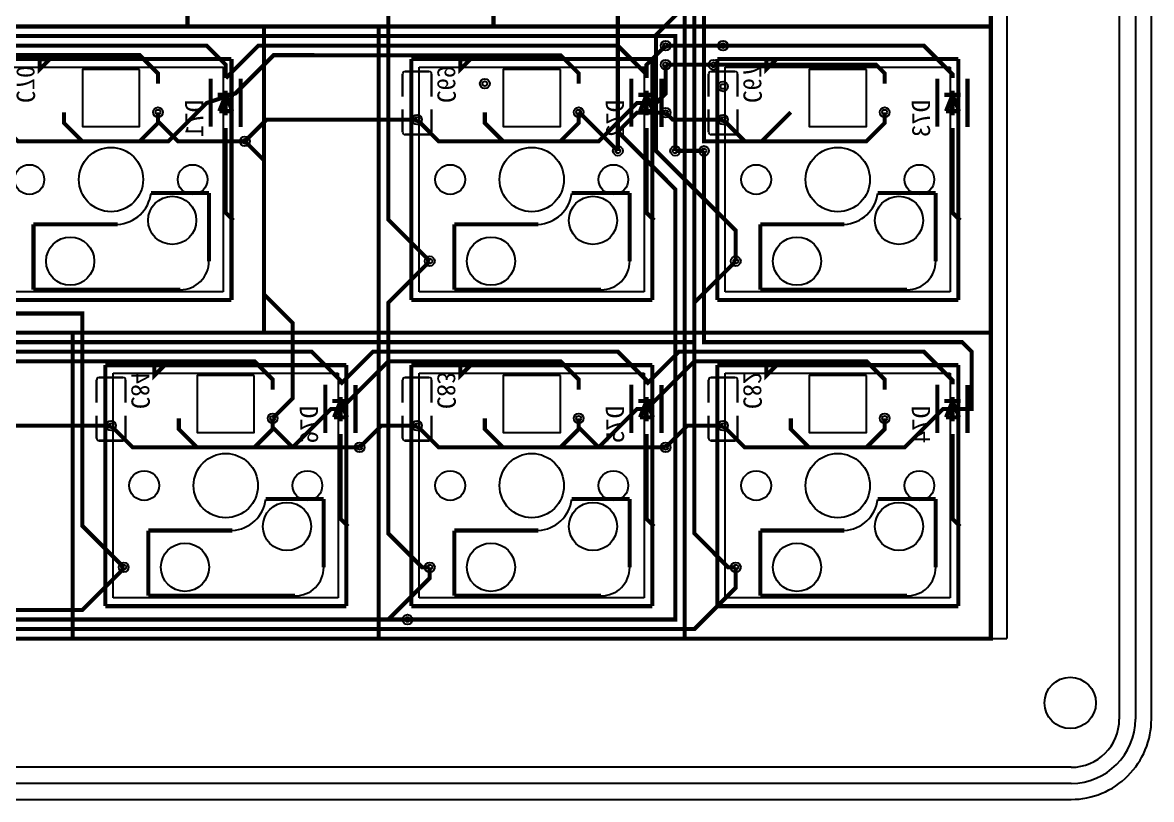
# Model space of a CAD drawing. Extents: x -401 to 1070, y -422 to 1263.
# Drawn here: x -146.3 to -76, y 690.7 to 739 of the extents above; entities that cross this region are included whole.
import ezdxf

# ---------------------------------------------------------------- set-up
doc = ezdxf.new("R2010")
doc.units = 0
doc.header["$MEASUREMENT"] = 0
for name, color, linetype, true_color in [('BoardOutLine', 6, 'Continuous', 0xff00ff), ('BottomLayer', 5, 'Continuous', 0x0000ff), ('BottomSilkLayer', 7, 'Continuous', 0x66cc33), ('Document', 7, 'Continuous', 0xffffff), ('Hole', 7, 'Continuous', 0x222222), ('Multi-Layer', 7, 'Continuous', 0xc0c0c0), ('TopLayer', 1, 'Continuous', 0xff0000), ('TopSilkLayer', 7, 'Continuous', 0xffcc00)]:
    doc.layers.add(name, color=color, linetype=linetype, true_color=true_color)

msp = doc.modelspace()

# ---------------------------------------------------------------- linework, layer by layer
at = {"color": 0}
for p, q in [((-77.99799999999982, 820.0025), (-77.99799999999982, 695.69213)), ((-86.00199999999995, 700.69718), (-86.00199999999995, 814.9975000000001)), ((-86.00200000000018, 700.69718), (-86.00200000000018, 814.9975000000001)), ((-86.00199999999995, 700.6971800000001), (-86.00199999999995, 814.9975000000001)), ((-147.7670000000001, 736.2684), (-133.778, 736.2684)), ((-133.778, 736.2684), (-133.778, 722.2772)), ((-121.5739999999998, 736.2684), (-107.5840000000001, 736.2684)), ((-121.5739999999998, 722.2772), (-121.5739999999998, 736.2684)), ((-107.5840000000001, 736.2684), (-107.5840000000001, 722.2772)), ((-102.5239999999999, 736.2684), (-88.53399999999988, 736.2684)), ((-102.5239999999999, 722.2772), (-102.5239999999999, 736.2684)), ((-88.53399999999988, 736.2684), (-88.53399999999988, 722.2772)), ((-133.778, 722.2772), (-147.7670000000001, 722.2772)), ((-107.5840000000001, 722.2772), (-121.5739999999998, 722.2772)), ((-88.53399999999988, 722.2772), (-102.5239999999999, 722.2772)), ((-140.624, 717.2185000000001), (-126.6339999999998, 717.2185000000001)), ((-140.624, 703.2272), (-140.624, 717.2185000000001)), ((-126.6339999999998, 717.2185000000001), (-126.6339999999998, 703.2272)), ((-121.5739999999998, 717.2185000000001), (-107.5840000000001, 717.2185000000001)), ((-121.5739999999998, 703.2272), (-121.5739999999998, 717.2185000000001)), ((-107.5840000000001, 717.2185000000001), (-107.5840000000001, 703.2272)), ((-102.5239999999999, 717.2185000000001), (-88.53399999999988, 717.2185000000001)), ((-102.5239999999999, 703.2272), (-102.5239999999999, 717.2185000000001)), ((-88.53399999999988, 717.2185000000001), (-88.53399999999988, 703.2272)), ((-126.6339999999998, 703.2272), (-140.624, 703.2272)), ((-107.5840000000001, 703.2272), (-121.5739999999998, 703.2272)), ((-88.53399999999988, 703.2272), (-102.5239999999999, 703.2272)), ((-390.8038999999999, 700.69718), (-86.00199999999995, 700.69718)), ((-390.8039, 700.69718), (-86.00200000000018, 700.69718)), ((-390.8038999999999, 700.6971800000001), (-86.00199999999995, 700.6971800000001)), ((-80.99799999999982, 692.690767), (-395.8089299999999, 692.692145))]:
    msp.add_line(p, q, dxfattribs=at)
at = {"linetype": 'Continuous'}
for p, q in [((-76.99799999999982, 820.0025), (-76.99799999999982, 695.69213)), ((-75.99800000000005, 695.6921300000001), (-75.99799999999982, 820.0025)), ((-75.99799999999982, 695.69213), (-75.99799999999982, 820.0025)), ((-75.99799999999982, 695.69213), (-75.99799999999982, 820.0025)), ((-75.99799999999982, 695.69213), (-75.99799999999959, 820.0024999999999)), ((-75.99800000000005, 695.6921300000001), (-75.99799999999982, 820.0025)), ((-86.00899999999979, 700.7025), (-85.00899999999979, 700.7025)), ((-80.99799999996935, 691.690767), (-395.80893, 691.692145)), ((-395.8089299999999, 690.6921450000001), (-80.99799999996958, 690.690767)), ((-395.8089299999998, 690.6921450000001), (-80.99799999996935, 690.690767)), ((-395.8089299999999, 690.6921450000001), (-80.99799999996935, 690.690767)), ((-395.8089299999997, 690.692145), (-80.99799999996935, 690.6907669999999)), ((-395.8089299999999, 690.692145), (-80.99799999996958, 690.690767))]:
    msp.add_line(p, q, dxfattribs=at)
for p, q in [((-85.00899999999979, 816.0025), (-85.00899999999979, 700.7025)), ((-390.8089999999997, 700.7025), (-86.00899999999979, 700.7025))]:
    msp.add_line(p, q)
for centre in [(-81.0512900067481, 696.6946800000001), (-81.0512900067481, 696.6946800000001), (-81.05129000674833, 696.6946800000001), (-81.0512900067481, 696.6946800000001), (-81.0512900067481, 696.6946800000001), (-81.0512900067481, 696.69468), (-81.05129000674833, 696.6946800000001)]:
    msp.add_circle(centre, 1.59578, dxfattribs=at)
for centre, radius, start, end in [((-80.99936330962805, 695.69213), 3.001363309628175, 270.0260254699266, 0), ((-80.99936323222096, 695.69213), 4.001363232221138, 270.0195202113562, 0), ((-80.99799999996958, 695.6907671856959), 5.000000185695825, 270, 0.01561670118951588), ((-80.99799999996935, 695.6907671856959), 5.000000185695825, 270, 0.01561670118951588), ((-80.99799999996935, 695.6907671856959), 5.000000185695825, 270, 0.01561670118951588), ((-80.99799999996935, 695.6907671856958), 5.000000185695825, 270, 0.01561670118951588), ((-80.99799999996958, 695.6907671856959), 5.000000185695825, 270, 0.01561670118951588)]:
    msp.add_arc(centre, radius, start, end, dxfattribs=at)
at = {"layer": 'BoardOutLine', "const_width": 0.254}
for points in [[(-86.00087740000004, 814.9965094), (-86.00087740000004, 814.9965094), (-86.00087740000004, 700.6965094000001)], [(-390.8008773999999, 700.6965094000001), (-390.8008773999999, 700.6965094000001), (-86.00087740000004, 700.6965094000001)]]:
    msp.add_lwpolyline(points, dxfattribs=at)
at = {"layer": 'BottomLayer', "const_width": 0.254}
for points in [[(-120.5266147999998, 797.3622292), (-119.1115807999997, 795.9471952), (-105.0481087999999, 795.9471952), (-105.0481087999999, 719.7455696000001), (-188.3936367999997, 719.7455696000001), (-192.5609132000002, 715.5782932000001), (-193.1562383999997, 715.5782932000001), (-195.4762743999997, 713.2582572), (-201.6374507999997, 713.2582572)], [(-104.4526819999999, 794.7414826), (-104.4526819999999, 719.150346), (-188.3935352000001, 719.150346), (-192.5608116000001, 714.9830696000001), (-193.1561368, 714.9830696000001), (-195.6682475999999, 712.4709588000001), (-201.6373492, 712.4709588000001)], [(-98.44375319999995, 733.4617728000001), (-100.2533507999999, 731.6521752), (-103.8573567999999, 731.6521752), (-103.8573567999999, 749.5119312)], [(-366.4513451999998, 735.2397728000001), (-363.4904163999998, 738.2007524), (-105.6433832, 738.2007524), (-105.6433832, 731.0569008000001)], [(-159.8180271999997, 735.5834348000001), (-157.7960347999999, 737.6054272), (-134.8142672000001, 737.6054272), (-133.6235151999997, 736.4146752), (-133.6235151999997, 735.5834348000001)], [(-133.6235151999997, 735.5834348000001), (-131.6015227999999, 737.6054272), (-109.2152835999998, 737.6054272), (-107.4292571999997, 735.8194008), (-107.4292571999997, 735.5834348000001)], [(-107.4292571999997, 735.5834348000001), (-107.4292571999997, 736.4148276000001), (-106.2386575999997, 737.6054272)], [(-88.37900319999994, 735.5834348000001), (-88.37900319999994, 735.8195532000001), (-90.16487720000009, 737.6054272), (-102.6667064000001, 737.6054272)], [(-169.8827771999997, 733.4617728000001), (-169.8827771999997, 732.7871488000001), (-168.7478036, 731.6521752), (-162.7945515999997, 731.6521752), (-160.4132508, 734.0334760000001), (-159.8179256000001, 734.0334760000001), (-156.8412996, 737.010102), (-138.9815436000001, 737.010102), (-137.8465192000001, 735.8750776), (-137.8465192000001, 735.2397728000001)], [(-143.6875032, 733.4612648000001), (-143.6875032, 732.7881648), (-142.5546631999998, 731.6527848000001), (-137.1952632, 731.6527848000001), (-134.8152831999998, 734.0327648), (-133.0282915999999, 734.6288012), (-130.6469907999997, 737.010102), (-123.5021232000001, 737.0096448), (-112.7884031999999, 737.0096448), (-111.6530231999998, 735.8742648000001), (-111.6530231999998, 735.2392648)], [(-117.4942865999999, 733.4617728000001), (-117.4942865999999, 732.7872504000001), (-116.3592114, 731.6522006), (-110.4059593999998, 731.6522006), (-108.0245824000001, 734.0334506), (-106.8339573999999, 734.0334506), (-106.2387591999998, 734.6286488000001), (-106.2387591999998, 736.4147768000001)], [(-92.60177859999999, 735.2397728000001), (-92.60177859999999, 735.8750014000001), (-93.14155400000004, 736.4147768000001), (-103.2621331999997, 736.4147768000001)], [(-121.7170111999997, 733.0035568000001), (-131.0815848, 733.0035568000001), (-132.4329663999999, 731.6521752)], [(-106.2386575999997, 733.4381254), (-108.0245824000001, 733.4381254), (-109.2153851999999, 732.2473480000001), (-109.2153851999999, 731.0569008000001)], [(-133.1475192, 726.7307728000001), (-133.6235151999997, 727.2067688000001), (-133.6235151999997, 732.4836188)], [(-106.9532612, 726.7307728000001), (-107.4292571999997, 727.2067688000001), (-107.4292571999997, 732.4836188)], [(-87.90275319999978, 726.7307728000001), (-88.37900319999994, 727.2070228), (-88.37900319999994, 732.4836188)], [(-98.44377859999963, 714.4115188000001), (-98.44377859999963, 713.7367678), (-97.30883040000003, 712.6017688000001), (-91.35547680000013, 712.6017688000001), (-88.97422679999977, 714.9830696000001), (-87.18827659999965, 714.9830696000001), (-87.18827659999965, 718.5550208), (-87.78360180000004, 719.1503206000001), (-103.8572551999998, 719.1503206000001), (-103.8572551999998, 731.0569008000001)], [(-150.2927731999996, 716.5329268), (-148.2706792000001, 718.5550208), (-128.2656899999999, 718.5550208), (-126.4797652, 716.769096), (-126.4797652, 716.5329268)], [(-126.4797652, 716.5329268), (-124.4576712, 718.5550208), (-109.2152835999998, 718.5550208), (-107.4292571999997, 716.7689944000001), (-107.4292571999997, 716.5329268)], [(-107.4292571999997, 716.5329268), (-105.4071631999998, 718.5550208), (-90.16487720000009, 718.5550208), (-88.37900319999994, 716.7691468), (-88.37900319999994, 716.5329268)], [(-160.3575231999996, 714.4115188000001), (-160.3575231999996, 713.7366916000001), (-159.2226004000001, 712.6017688000001), (-153.2693483999999, 712.6017688000001), (-150.8880475999997, 714.9830696000001), (-150.2927223999998, 714.9830696000001), (-147.3160964000001, 717.9596956000001), (-131.8376412, 717.9596956000001), (-130.7025151999999, 716.8245696000001), (-130.7025151999999, 716.1895188000001)], [(-136.5445152, 714.4115188000001), (-136.5445152, 713.7366916000001), (-135.4095924000001, 712.6017688000001), (-129.4563403999998, 712.6017688000001), (-127.0750396000001, 714.9830696000001), (-126.4797143999997, 714.9830696000001), (-123.5030883999996, 717.9596956000001), (-112.7872347999999, 717.9596956000001), (-111.6522611999997, 716.8247220000001), (-111.6522611999997, 716.1895188000001)], [(-117.4942611999998, 714.4115188000001), (-117.4942611999998, 713.736844), (-116.3591859999999, 712.6017688000001), (-110.4059340000001, 712.6017688000001), (-108.0246331999999, 714.9830696000001), (-107.429308, 714.9830696000001), (-104.4526819999999, 717.9596956000001), (-93.7368283999997, 717.9596956000001), (-92.60175319999985, 716.8246204000001), (-92.60175319999985, 716.1895188000001)], [(-140.7675191999999, 713.9530488), (-147.750792, 713.9530488), (-149.1020719999999, 712.6017688000001)], [(-121.7170111999997, 713.9530488), (-123.937784, 713.9530488), (-125.2890639999998, 712.6017688000001)], [(-102.6667571999999, 713.9530488), (-104.8873775999998, 713.9530488), (-106.2386575999997, 712.6017688000001)], [(-126.0035151999998, 707.6805188000001), (-126.4797652, 708.1567688000001), (-126.4797652, 713.4331108)], [(-106.9532612, 707.6805188000001), (-107.4292571999997, 708.1565148000001), (-107.4292571999997, 713.4331108)], [(-87.90275319999978, 707.6805188000001), (-88.37900319999994, 708.1567688000001), (-88.37900319999994, 713.4331108)], [(-201.6376032000001, 709.3211048000001), (-199.1103031999999, 709.3211048000001), (-199.1103031999999, 708.4346448), (-190.1796631999998, 708.4346448), (-190.1796631999998, 701.8865248000001), (-122.3134032, 701.8865248000001)]]:
    msp.add_lwpolyline(points, dxfattribs=at)
at = {"layer": 'BottomSilkLayer', "const_width": 0.254}
for points in [[(-145.2125192000001, 736.7638744), (-144.5775191999999, 736.7638744), (-145.2125192000001, 736.1288744), (-145.2125192000001, 736.7638744)], [(-119.0182103999998, 736.7638744), (-118.3832104000001, 736.7638744), (-119.0182103999998, 736.1288744), (-119.0182103999998, 736.7638744)], [(-99.96780399999966, 736.7638744), (-99.3328039999999, 736.7638744), (-99.96780399999966, 736.1288744), (-99.96780399999966, 736.7638744)], [(-138.0686168, 717.713468), (-137.4336167999998, 717.713468), (-138.0686168, 717.078468), (-138.0686168, 717.713468)], [(-119.0182103999998, 717.713468), (-118.3832104000001, 717.713468), (-119.0182103999998, 717.078468), (-119.0182103999998, 717.713468)], [(-99.96780399999966, 717.713468), (-99.3328039999999, 717.713468), (-99.96780399999966, 717.078468), (-99.96780399999966, 717.713468)]]:
    msp.add_lwpolyline(points, close=True, dxfattribs=at)
at = {"layer": 'BottomSilkLayer'}
for points, const_width in [([(-122.6207177999997, 734.4346690000001), (-122.6207177999997, 734.4346690000001), (-122.6207177999997, 735.8446738)], 0.1524), ([(-122.4683177999998, 735.9970738), (-122.4683177999998, 735.9970738), (-120.9659077999997, 735.9970738)], 0.1524), ([(-120.8135077999998, 735.8446738), (-120.8135077999998, 735.8446738), (-120.8135077999998, 734.4346690000001)], 0.1524), ([(-103.5703114, 734.4346690000001), (-103.5703114, 734.4346690000001), (-103.5703114, 735.8446738)], 0.1524), ([(-103.4179113999996, 735.9970738), (-103.4179113999996, 735.9970738), (-101.9155014, 735.9970738)], 0.1524), ([(-101.7631014000001, 735.8446738), (-101.7631014000001, 735.8446738), (-101.7631014000001, 734.4346690000001)], 0.1524), ([(-134.5701477999999, 735.5535136000001), (-134.5701477999999, 735.5535136000001), (-134.5701477999999, 732.5535196000001)], 0.254), ([(-132.6904716000001, 735.5401532000001), (-132.6904716000001, 735.5401532000001), (-132.6904716000001, 732.5401592000001)], 0.254), ([(-108.375839, 735.5535136000001), (-108.375839, 735.5535136000001), (-108.375839, 732.5535196000001)], 0.254), ([(-106.4961627999999, 735.5401532000001), (-106.4961627999999, 735.5401532000001), (-106.4961627999999, 732.5401592000001)], 0.254), ([(-89.32543259999989, 735.5535136000001), (-89.32543259999989, 735.5535136000001), (-89.32543259999989, 732.5535196000001)], 0.254), ([(-87.44575639999971, 735.5401532000001), (-87.44575639999971, 735.5401532000001), (-87.44575639999971, 732.5401592000001)], 0.254), ([(-134.1316168000001, 734.5414760000001), (-134.1316168000001, 734.5414760000001), (-133.1156168, 734.5414760000001)], 0.254), ([(-133.6236167999998, 734.5414760000001), (-133.6236167999998, 734.5414760000001), (-134.0300168000001, 733.5254760000001)], 0.254), ([(-133.6236167999998, 734.7954760000001), (-133.6236167999998, 734.7954760000001), (-133.6236167999998, 733.2714760000001)], 0.254), ([(-133.2172168, 733.5254760000001), (-133.2172168, 733.5254760000001), (-133.6236167999998, 734.5414760000001)], 0.254), ([(-107.9373079999998, 734.5414760000001), (-107.9373079999998, 734.5414760000001), (-106.9213079999997, 734.5414760000001)], 0.254), ([(-107.429308, 734.5414760000001), (-107.429308, 734.5414760000001), (-107.8357079999998, 733.5254760000001)], 0.254), ([(-107.429308, 734.7954760000001), (-107.429308, 734.7954760000001), (-107.429308, 733.2714760000001)], 0.254), ([(-107.0229079999997, 733.5254760000001), (-107.0229079999997, 733.5254760000001), (-107.429308, 734.5414760000001)], 0.254), ([(-88.88690159999965, 734.5414760000001), (-88.88690159999965, 734.5414760000001), (-87.87090159999957, 734.5414760000001)], 0.254), ([(-88.37890159999984, 734.5414760000001), (-88.37890159999984, 734.5414760000001), (-88.78530159999968, 733.5254760000001)], 0.254), ([(-88.37890159999984, 734.7954760000001), (-88.37890159999984, 734.7954760000001), (-88.37890159999984, 733.2714760000001)], 0.254), ([(-87.97250159999999, 733.5254760000001), (-87.97250159999999, 733.5254760000001), (-88.37890159999984, 734.5414760000001)], 0.254), ([(-122.6207177999997, 733.632283), (-122.6207177999997, 733.632283), (-122.6207177999997, 732.2222782000001)], 0.1524), ([(-120.8135077999998, 732.2222782000001), (-120.8135077999998, 732.2222782000001), (-120.8135077999998, 733.632283)], 0.1524), ([(-103.5703114, 733.632283), (-103.5703114, 733.632283), (-103.5703114, 732.2222782000001)], 0.1524), ([(-101.7631014000001, 732.2222782000001), (-101.7631014000001, 732.2222782000001), (-101.7631014000001, 733.632283)], 0.1524), ([(-134.0300168000001, 733.5254760000001), (-134.0300168000001, 733.5254760000001), (-133.2172168, 733.5254760000001)], 0.254), ([(-107.8357079999998, 733.5254760000001), (-107.8357079999998, 733.5254760000001), (-107.0229079999997, 733.5254760000001)], 0.254), ([(-88.78530159999968, 733.5254760000001), (-88.78530159999968, 733.5254760000001), (-87.97250159999999, 733.5254760000001)], 0.254), ([(-122.4683177999998, 732.0698782000001), (-122.4683177999998, 732.0698782000001), (-120.9659077999997, 732.0698782000001)], 0.1524), ([(-103.4179113999996, 732.0698782000001), (-103.4179113999996, 732.0698782000001), (-101.9155014, 732.0698782000001)], 0.1524), ([(-141.6711241999999, 715.3842626), (-141.6711241999999, 715.3842626), (-141.6711241999999, 716.7942674)], 0.1524), ([(-141.5187242, 716.9466674000001), (-141.5187242, 716.9466674000001), (-140.0163141999999, 716.9466674000001)], 0.1524), ([(-139.8639142, 716.7942674), (-139.8639142, 716.7942674), (-139.8639142, 715.3842626)], 0.1524), ([(-122.6207177999997, 715.3842626), (-122.6207177999997, 715.3842626), (-122.6207177999997, 716.7942674)], 0.1524), ([(-122.4683177999998, 716.9466674000001), (-122.4683177999998, 716.9466674000001), (-120.9659077999997, 716.9466674000001)], 0.1524), ([(-120.8135077999998, 716.7942674), (-120.8135077999998, 716.7942674), (-120.8135077999998, 715.3842626)], 0.1524), ([(-103.5703114, 715.3842626), (-103.5703114, 715.3842626), (-103.5703114, 716.7942674)], 0.1524), ([(-103.4179113999996, 716.9466674000001), (-103.4179113999996, 716.9466674000001), (-101.9155014, 716.9466674000001)], 0.1524), ([(-101.7631014000001, 716.7942674), (-101.7631014000001, 716.7942674), (-101.7631014000001, 715.3842626)], 0.1524), ([(-127.4262454000002, 716.5031072), (-127.4262454000002, 716.5031072), (-127.4262454000002, 713.5031132)], 0.254), ([(-125.5465692, 716.4897468), (-125.5465692, 716.4897468), (-125.5465692, 713.4897528)], 0.254), ([(-108.375839, 716.5031072), (-108.375839, 716.5031072), (-108.375839, 713.5031132)], 0.254), ([(-106.4961627999999, 716.4897468), (-106.4961627999999, 716.4897468), (-106.4961627999999, 713.4897528)], 0.254), ([(-89.32543259999989, 716.5031072), (-89.32543259999989, 716.5031072), (-89.32543259999989, 713.5031132)], 0.254), ([(-87.44575639999971, 716.4897468), (-87.44575639999971, 716.4897468), (-87.44575639999971, 713.4897528)], 0.254), ([(-126.9877144, 715.4910696000001), (-126.9877144, 715.4910696000001), (-125.9717143999999, 715.4910696000001)], 0.254), ([(-126.4797143999997, 715.4910696000001), (-126.4797143999997, 715.4910696000001), (-126.8861144, 714.4750696000001)], 0.254), ([(-126.4797143999997, 715.7450696000001), (-126.4797143999997, 715.7450696000001), (-126.4797143999997, 714.2210696000001)], 0.254), ([(-126.0733143999998, 714.4750696000001), (-126.0733143999998, 714.4750696000001), (-126.4797143999997, 715.4910696000001)], 0.254), ([(-107.9373079999998, 715.4910696000001), (-107.9373079999998, 715.4910696000001), (-106.9213079999997, 715.4910696000001)], 0.254), ([(-107.429308, 715.4910696000001), (-107.429308, 715.4910696000001), (-107.8357079999998, 714.4750696000001)], 0.254), ([(-107.429308, 715.7450696000001), (-107.429308, 715.7450696000001), (-107.429308, 714.2210696000001)], 0.254), ([(-107.0229079999997, 714.4750696000001), (-107.0229079999997, 714.4750696000001), (-107.429308, 715.4910696000001)], 0.254), ([(-88.88690159999965, 715.4910696000001), (-88.88690159999965, 715.4910696000001), (-87.87090159999957, 715.4910696000001)], 0.254), ([(-88.37890159999984, 715.4910696000001), (-88.37890159999984, 715.4910696000001), (-88.78530159999968, 714.4750696000001)], 0.254), ([(-88.37890159999984, 715.7450696000001), (-88.37890159999984, 715.7450696000001), (-88.37890159999984, 714.2210696000001)], 0.254), ([(-87.97250159999999, 714.4750696000001), (-87.97250159999999, 714.4750696000001), (-88.37890159999984, 715.4910696000001)], 0.254), ([(-141.6711241999999, 714.5818766), (-141.6711241999999, 714.5818766), (-141.6711241999999, 713.1718718000001)], 0.1524), ([(-139.8639142, 713.1718718000001), (-139.8639142, 713.1718718000001), (-139.8639142, 714.5818766)], 0.1524), ([(-126.8861144, 714.4750696000001), (-126.8861144, 714.4750696000001), (-126.0733143999998, 714.4750696000001)], 0.254), ([(-122.6207177999997, 714.5818766), (-122.6207177999997, 714.5818766), (-122.6207177999997, 713.1718718000001)], 0.1524), ([(-120.8135077999998, 713.1718718000001), (-120.8135077999998, 713.1718718000001), (-120.8135077999998, 714.5818766)], 0.1524), ([(-107.8357079999998, 714.4750696000001), (-107.8357079999998, 714.4750696000001), (-107.0229079999997, 714.4750696000001)], 0.254), ([(-103.5703114, 714.5818766), (-103.5703114, 714.5818766), (-103.5703114, 713.1718718000001)], 0.1524), ([(-101.7631014000001, 713.1718718000001), (-101.7631014000001, 713.1718718000001), (-101.7631014000001, 714.5818766)], 0.1524), ([(-88.78530159999968, 714.4750696000001), (-88.78530159999968, 714.4750696000001), (-87.97250159999999, 714.4750696000001)], 0.254), ([(-141.5187242, 713.0194718), (-141.5187242, 713.0194718), (-140.0163141999999, 713.0194718)], 0.1524), ([(-122.4683177999998, 713.0194718), (-122.4683177999998, 713.0194718), (-120.9659077999997, 713.0194718)], 0.1524), ([(-103.4179113999996, 713.0194718), (-103.4179113999996, 713.0194718), (-101.9155014, 713.0194718)], 0.1524)]:
    msp.add_lwpolyline(points, dxfattribs=dict(at, const_width=const_width))
for centre, start, end in [((-122.4683177999998, 735.8446738), 90, 180), ((-120.9659077999997, 735.8446738), 0, 90), ((-103.4179113999996, 735.8446738), 90, 180), ((-101.9155014, 735.8446738), 0, 90), ((-122.4683177999998, 732.2222782000002), 180, 270), ((-120.9659077999997, 732.2222782000002), 270, 359.999999999987), ((-103.4179113999996, 732.2222782000002), 180, 270), ((-101.9155014, 732.2222782000002), 270, 359.999999999987), ((-141.5187242, 716.7942674000001), 90, 180), ((-140.0163141999999, 716.7942674000001), 359.9999999999609, 90), ((-122.4683177999998, 716.7942674000001), 90, 180), ((-120.9659077999997, 716.7942674000001), 359.9999999999609, 90), ((-103.4179113999996, 716.7942674000001), 90, 180), ((-101.9155014, 716.7942674000001), 359.9999999999609, 90), ((-141.5187242, 713.1718718000001), 180, 270), ((-140.0163141999999, 713.1718718000001), 270, 359.999999999987), ((-122.4683177999998, 713.1718718000001), 180, 270), ((-120.9659077999997, 713.1718718000001), 270, 359.999999999987), ((-103.4179113999996, 713.1718718000001), 180, 270), ((-101.9155014, 713.1718718000001), 270, 359.999999999987)]:
    msp.add_arc(centre, 0.1524, start, end, dxfattribs=at)
at = {"layer": 'Document', "const_width": 0.254}
for points in [[(-116.9547143999996, 738.7962808), (-136.0047143999998, 738.7962808), (-136.0047143999998, 757.8462808), (-116.9547143999996, 757.8462808)], [(-116.9547143999996, 757.8462808), (-116.9547143999996, 757.8462808), (-116.9547143999996, 738.7962808)], [(-85.99780399999986, 738.7962808), (-105.047804, 738.7962808), (-105.047804, 757.8462808), (-85.99780399999986, 757.8462808)], [(-85.99780399999986, 757.8462808), (-85.99780399999986, 757.8462808), (-85.99780399999986, 738.7962808)], [(-131.2425191999998, 719.7458744), (-150.2925192, 719.7458744), (-150.2925192, 738.7958744), (-131.2425191999998, 738.7958744)], [(-131.2425191999998, 738.7958744), (-131.2425191999998, 738.7958744), (-131.2425191999998, 719.7458744)], [(-105.0482104, 719.7458744), (-124.0982104000002, 719.7458744), (-124.0982104000002, 738.7958744), (-105.0482104, 738.7958744)], [(-105.0482104, 738.7958744), (-105.0482104, 738.7958744), (-105.0482104, 719.7458744)], [(-85.99780399999986, 719.7458744), (-105.047804, 719.7458744), (-105.047804, 738.7958744), (-85.99780399999986, 738.7958744)], [(-85.99780399999986, 738.7958744), (-85.99780399999986, 738.7958744), (-85.99780399999986, 719.7458744)], [(-138.2783446000001, 728.4327506), (-138.2783446000001, 728.4327506), (-134.6714937999998, 728.4327506)], [(-134.6714937999998, 728.4327506), (-134.6714937999998, 728.4327506), (-134.6714937999998, 724.1909506000001)], [(-112.0840357999998, 728.4327506), (-112.0840357999998, 728.4327506), (-108.477185, 728.4327506)], [(-108.477185, 728.4327506), (-108.477185, 728.4327506), (-108.477185, 724.1909506000001)], [(-93.03362939999965, 728.4327506), (-93.03362939999965, 728.4327506), (-89.4267785999998, 728.4327506)], [(-89.4267785999998, 728.4327506), (-89.4267785999998, 728.4327506), (-89.4267785999998, 724.1909506000001)], [(-145.5935445999996, 726.4769506), (-145.5935445999996, 726.4769506), (-145.5935445999996, 722.4129506)], [(-145.5935445999996, 726.4769506), (-145.5935445999996, 726.4769506), (-140.3611192000001, 726.4769506)], [(-119.3992357999998, 726.4769506), (-119.3992357999998, 726.4769506), (-119.3992357999998, 722.4129506)], [(-119.3992357999998, 726.4769506), (-119.3992357999998, 726.4769506), (-114.1668103999998, 726.4769506)], [(-100.3488294000001, 726.4769506), (-100.3488294000001, 726.4769506), (-100.3488294000001, 722.4129506)], [(-100.3488294000001, 726.4769506), (-100.3488294000001, 726.4769506), (-95.1164040000001, 726.4769506)], [(-136.4494938, 722.4129506), (-136.4494938, 722.4129506), (-145.5934937999998, 722.4129506)], [(-110.2551849999998, 722.4129506), (-110.2551849999998, 722.4129506), (-119.399185, 722.4129506)], [(-91.2047785999996, 722.4129506), (-91.2047785999996, 722.4129506), (-100.3487785999998, 722.4129506)], [(-124.0986167999997, 700.695468), (-143.1486167999999, 700.695468), (-143.1486167999999, 719.745468), (-124.0986167999997, 719.745468)], [(-124.0986167999997, 719.745468), (-124.0986167999997, 719.745468), (-124.0986167999997, 700.695468)], [(-105.0482104, 700.695468), (-124.0982104000002, 700.695468), (-124.0982104000002, 719.745468), (-105.0482104, 719.745468)], [(-105.0482104, 719.745468), (-105.0482104, 719.745468), (-105.0482104, 700.695468)], [(-85.99780399999986, 700.695468), (-105.047804, 700.695468), (-105.047804, 719.745468), (-85.99780399999986, 719.745468)], [(-85.99780399999986, 719.745468), (-85.99780399999986, 719.745468), (-85.99780399999986, 700.695468)], [(-131.1344422, 709.3823442000001), (-131.1344422, 709.3823442000001), (-127.5275913999997, 709.3823442000001)], [(-127.5275913999997, 709.3823442000001), (-127.5275913999997, 709.3823442000001), (-127.5275913999997, 705.1405442)], [(-112.0840357999998, 709.3823442000001), (-112.0840357999998, 709.3823442000001), (-108.477185, 709.3823442000001)], [(-108.477185, 709.3823442000001), (-108.477185, 709.3823442000001), (-108.477185, 705.1405442)], [(-93.03362939999965, 709.3823442000001), (-93.03362939999965, 709.3823442000001), (-89.4267785999998, 709.3823442000001)], [(-89.4267785999998, 709.3823442000001), (-89.4267785999998, 709.3823442000001), (-89.4267785999998, 705.1405442)], [(-138.4496422, 707.4265442000001), (-138.4496422, 707.4265442000001), (-138.4496422, 703.3625442)], [(-138.4496422, 707.4265442000001), (-138.4496422, 707.4265442000001), (-133.2172168, 707.4265442000001)], [(-119.3992357999998, 707.4265442000001), (-119.3992357999998, 707.4265442000001), (-119.3992357999998, 703.3625442)], [(-119.3992357999998, 707.4265442000001), (-119.3992357999998, 707.4265442000001), (-114.1668103999998, 707.4265442000001)], [(-100.3488294000001, 707.4265442000001), (-100.3488294000001, 707.4265442000001), (-100.3488294000001, 703.3625442)], [(-100.3488294000001, 707.4265442000001), (-100.3488294000001, 707.4265442000001), (-95.1164040000001, 707.4265442000001)], [(-129.3055913999999, 703.3625442), (-129.3055913999999, 703.3625442), (-138.4495913999997, 703.3625442)], [(-110.2551849999998, 703.3625442), (-110.2551849999998, 703.3625442), (-119.399185, 703.3625442)], [(-91.2047785999996, 703.3625442), (-91.2047785999996, 703.3625442), (-100.3487785999998, 703.3625442)]]:
    msp.add_lwpolyline(points, dxfattribs=at)
at = {"layer": 'Document'}
for centre, radius, start, end in [((-140.4819758268729, 728.6925005870596), 2.2188932, 273.1216218796101, 353.2760570889385), ((-114.2876670268731, 728.6925005870596), 2.2188932, 273.1216218796101, 353.2760570889385), ((-95.23726062687251, 728.6925005870596), 2.2188932, 273.1216218796101, 353.2760570889385), ((-136.4409384705084, 724.1822936705089), 1.7694148, 270, 0.2786779233388899), ((-110.2466296705086, 724.1822936705089), 1.7694148, 270, 0.2786779233388899), ((-91.19622327050888, 724.1822936705089), 1.7694148, 270, 0.2786779233388899), ((-133.3380734268728, 709.6420941870596), 2.2188932, 273.1216218796101, 353.2760570889385), ((-114.2876670268731, 709.6420941870596), 2.2188932, 273.1216218796101, 353.2760570889385), ((-95.23726062687251, 709.6420941870596), 2.2188932, 273.1216218796101, 353.2760570889385), ((-129.2970360705087, 705.1318872705089), 1.7694148, 270, 0.2786779233388899), ((-110.2466296705086, 705.1318872705089), 1.7694148, 270, 0.2786779233388899), ((-91.19622327050888, 705.1318872705089), 1.7694148, 270, 0.2786779233388899)]:
    msp.add_arc(centre, radius, start, end, dxfattribs=at)
at = {"layer": 'Hole'}
for centre in [(-106.2387591999998, 737.6055288), (-102.6667571999999, 737.6055288), (-106.2387591999998, 736.4147768000001), (-103.2621331999997, 736.4147768000001), (-117.4942611999998, 735.2397728000001), (-102.6667571999999, 735.0634968), (-137.8465192000001, 733.4617728000001), (-121.7170111999997, 733.0035568000001), (-111.6522611999997, 733.4617728000001), (-106.2387591999998, 733.4381508000001), (-102.6667571999999, 733.0035568000001), (-92.60175319999985, 733.4617728000001), (-132.4330171999998, 731.6522768000001), (-109.2153851999999, 731.0569008000001), (-105.6433832, 731.0569008000001), (-103.8572551999998, 731.0569008000001), (-120.9232611999998, 724.1907728), (-101.8727532, 724.1907728), (-140.7675191999999, 713.9530488), (-130.7025151999999, 714.4115188000001), (-121.7170111999997, 713.9530488), (-111.6522611999997, 714.4115188000001), (-102.6667571999999, 713.9530488), (-92.60175319999985, 714.4115188000001), (-125.2890132, 712.6017688000001), (-106.2387591999998, 712.6017688000001), (-139.9735152000001, 705.1405188000001), (-120.9232611999998, 705.1405188000001), (-101.8727532, 705.1405188000001), (-122.3123871999999, 701.8860168000001)]:
    msp.add_circle(centre, 0.1524, dxfattribs=at)
at = {"layer": 'Multi-Layer'}
for points in [[(-138.9895192000001, 736.1288744), (-142.5455192000002, 736.1288744), (-142.5455192000002, 732.5728744), (-138.9895192000001, 732.5728744)], [(-112.7952103999999, 736.1288744), (-116.3512103999999, 736.1288744), (-116.3512103999999, 732.5728744), (-112.7952103999999, 732.5728744)], [(-93.7448039999997, 736.1288744), (-97.30080399999974, 736.1288744), (-97.30080399999974, 732.5728744), (-93.7448039999997, 732.5728744)], [(-131.8456168, 717.078468), (-135.4016168000001, 717.078468), (-135.4016168000001, 713.522468), (-131.8456168, 713.522468)], [(-112.7952103999999, 717.078468), (-116.3512103999999, 717.078468), (-116.3512103999999, 713.522468), (-112.7952103999999, 713.522468)], [(-93.7448039999997, 717.078468), (-97.30080399999974, 717.078468), (-97.30080399999974, 713.522468), (-93.7448039999997, 713.522468)]]:
    msp.add_lwpolyline(points, close=True, dxfattribs=at)
for centre, radius in [((-106.2387591999998, 737.6055288), 0.3048), ((-102.6667571999999, 737.6055288), 0.3048), ((-106.2387591999998, 736.4147768000001), 0.3048), ((-103.2621331999997, 736.4147768000001), 0.3048), ((-117.4942611999998, 735.2397728000001), 0.3048), ((-102.6667571999999, 735.0634968), 0.3048), ((-137.8465192000001, 733.4617728000001), 0.3048), ((-111.6522611999997, 733.4617728000001), 0.3048), ((-106.2387591999998, 733.4381508000001), 0.3048), ((-92.60175319999985, 733.4617728000001), 0.3048), ((-121.7170111999997, 733.0035568000001), 0.3048), ((-102.6667571999999, 733.0035568000001), 0.3048), ((-132.4330171999998, 731.6522768000001), 0.3048), ((-140.7675191999999, 729.2707728), 1.999996), ((-114.5732611999999, 729.2707728), 1.999996), ((-109.2153851999999, 731.0569008000001), 0.3048), ((-105.6433832, 731.0569008000001), 0.3048), ((-103.8572551999998, 731.0569008000001), 0.3048), ((-95.52275320000012, 729.2707728), 1.999996), ((-145.8475191999999, 729.2707728), 0.9249917999999999), ((-135.6875192, 729.2707728), 0.9249917999999999), ((-119.6532611999999, 729.2707728), 0.9249917999999999), ((-109.4932612, 729.2707728), 0.9249917999999999), ((-100.6027532000001, 729.2707728), 0.9249917999999999), ((-90.4427532000002, 729.2707728), 0.9249917999999999), ((-136.9575192, 726.7307728000001), 1.499997), ((-110.7632612, 726.7307728000001), 1.499997), ((-91.71275320000018, 726.7307728000001), 1.499997), ((-143.3075191999999, 724.1907728), 1.499997), ((-117.1132611999999, 724.1907728), 1.499997), ((-98.06275320000009, 724.1907728), 1.499997), ((-120.9232611999998, 724.1907728), 0.3048), ((-101.8727532, 724.1907728), 0.3048), ((-130.7025151999999, 714.4115188000001), 0.3048), ((-111.6522611999997, 714.4115188000001), 0.3048), ((-92.60175319999985, 714.4115188000001), 0.3048), ((-140.7675191999999, 713.9530488), 0.3048), ((-121.7170111999997, 713.9530488), 0.3048), ((-102.6667571999999, 713.9530488), 0.3048), ((-125.2890132, 712.6017688000001), 0.3048), ((-106.2387591999998, 712.6017688000001), 0.3048), ((-133.6235151999997, 710.2205188000001), 1.999996), ((-114.5732611999999, 710.2205188000001), 1.999996), ((-95.52275320000012, 710.2205188000001), 1.999996), ((-138.7035152000001, 710.2205188000001), 0.9249917999999999), ((-128.5435151999998, 710.2205188000001), 0.9249917999999999), ((-119.6532611999999, 710.2205188000001), 0.9249917999999999), ((-109.4932612, 710.2205188000001), 0.9249917999999999), ((-100.6027532000001, 710.2205188000001), 0.9249917999999999), ((-90.4427532000002, 710.2205188000001), 0.9249917999999999), ((-129.8135151999998, 707.6805188000001), 1.499997), ((-110.7632612, 707.6805188000001), 1.499997), ((-91.71275320000018, 707.6805188000001), 1.499997), ((-136.1635152000001, 705.1405188000001), 1.499997), ((-117.1132611999999, 705.1405188000001), 1.499997), ((-98.06275320000009, 705.1405188000001), 1.499997), ((-139.9735152000001, 705.1405188000001), 0.3048), ((-120.9232611999998, 705.1405188000001), 0.3048), ((-101.8727532, 705.1405188000001), 0.3048), ((-122.3123871999999, 701.8860168000001), 0.3048)]:
    msp.add_circle(centre, radius, dxfattribs=at)
at = {"layer": 'TopLayer', "const_width": 0.254}
for points in [[(-125.6865231999998, 762.2928048000001), (-125.6865231999998, 759.0365248), (-116.3596432000002, 759.0365248), (-116.3596432000002, 739.9865248000001), (-109.2146231999998, 739.9865248000001), (-109.2146231999998, 732.2471448), (-105.6433832, 728.6759048), (-105.6433832, 701.8865248000001), (-122.3134032, 701.8865248000001)], [(-132.8297651999999, 743.2412808), (-132.8297651999999, 739.986728), (-123.5030883999996, 739.986728), (-123.5030883999996, 726.7706000000001), (-120.9232611999998, 724.1907728)], [(-101.8740231999998, 743.2402648000001), (-106.8346432000001, 738.2796448), (-106.8346432000001, 731.0558848000001), (-101.8740231999998, 726.0952648), (-101.8740231999998, 724.1902648)], [(-106.2386575999997, 737.6054272), (-106.2386575999997, 737.6054272), (-102.6667064000001, 737.6054272)], [(-106.2387845999999, 736.4147514), (-103.2621585999998, 736.4147514), (-103.2621331999997, 736.4147768000001)], [(-147.9115231999997, 733.0035568000001), (-146.5601415999997, 731.6521752), (-138.9815436000001, 731.6521752), (-137.8465192000001, 732.7871996), (-137.8465192000001, 733.4617728000001)], [(-137.8465192000001, 733.4617728000001), (-137.8465192000001, 732.8984516), (-136.6002427999999, 731.6521752), (-132.4329663999999, 731.6521752)], [(-121.7170111999997, 733.0035568000001), (-120.3656296000001, 731.6521752), (-112.7872347999999, 731.6521752), (-111.6522611999997, 732.7871488000001), (-111.6522611999997, 733.4617728000001)], [(-111.6530231999998, 733.4612648000001), (-111.6197491999999, 733.4612648000001), (-109.2153851999999, 731.0569008000001)], [(-102.6667571999999, 733.0035568000001), (-105.8040635999998, 733.0035568000001), (-106.2386575999997, 733.4381508000001)], [(-102.6667571999999, 733.0035568000001), (-101.3153755999999, 731.6521752), (-93.7368283999997, 731.6521752), (-92.60175319999985, 732.7872504000001), (-92.60175319999985, 733.4617728000001)], [(-132.4329663999999, 731.6521752), (-131.2423159999996, 730.4615248000001), (-131.2423159999996, 722.126972), (-129.4563403999998, 720.3409964000001), (-129.4563403999998, 715.6576936000001), (-130.7025151999999, 714.4115188000001)], [(-105.6433832, 731.0569008000001), (-103.8573060000001, 731.0569008000001), (-103.8572806, 731.0568754000001)], [(-147.1175191999998, 724.1907728), (-147.1175191999998, 720.9363216), (-142.5534947999997, 720.9363216), (-142.5534947999997, 707.7204984), (-139.9735152000001, 705.1405188000001)], [(-120.9232611999998, 724.1907728), (-123.5030883999996, 721.6109456000002), (-123.5030883999996, 707.2438420000001), (-121.3997652, 705.1405188000001), (-120.9232611999998, 705.1405188000001)], [(-101.8727532, 724.1907728), (-104.4526819999999, 721.610844), (-104.4526819999999, 707.2438420000001), (-102.3493587999999, 705.1405188000001), (-101.8727532, 705.1405188000001)], [(-140.7675191999999, 713.9530488), (-139.4162391999996, 712.6017688000001), (-131.8376412, 712.6017688000001), (-130.7025151999999, 713.7368948), (-130.7025151999999, 714.4115188000001)], [(-130.7025151999999, 714.4115188000001), (-130.7025151999999, 713.8479436000001), (-129.4563403999998, 712.6017688000001), (-125.2890639999998, 712.6017688000001)], [(-121.7170111999997, 713.9530488), (-120.3657311999998, 712.6017688000001), (-112.7872347999999, 712.6017688000001), (-111.6522611999997, 713.7367424), (-111.6522611999997, 714.4115188000001)], [(-111.6522611999997, 714.4115188000001), (-111.6522611999997, 713.848096), (-110.4059340000001, 712.6017688000001), (-106.2386575999997, 712.6017688000001)], [(-102.6667571999999, 713.9530488), (-101.3154772, 712.6017688000001), (-93.7368283999997, 712.6017688000001), (-92.60175319999985, 713.736844), (-92.60175319999985, 714.4115188000001)], [(-101.8727785999997, 705.1405188000001), (-101.8727785999997, 703.8705188000001), (-104.4527074, 701.2905646), (-201.4907911999996, 701.2905646), (-201.4907911999996, 703.0765148)], [(-120.9232866, 705.1405188000001), (-120.9232866, 704.4657678000001), (-123.5030883999996, 701.8858898000001), (-200.8954151999999, 701.8858898000001), (-200.8954151999999, 703.6718908)], [(-139.9735152000001, 705.1405188000001), (-139.9735152000001, 705.0611946000001), (-142.5534694, 702.4812658000001), (-200.3000392000001, 702.4812658000001), (-200.3000392000001, 704.2672668000001)]]:
    msp.add_lwpolyline(points, dxfattribs=at)
at = {"layer": 'TopSilkLayer', "const_width": 0.254}
for points in [[(-134.0997143999996, 738.7962808), (-136.0047143999998, 738.7962808), (-136.0047143999998, 740.7012808000001)], [(-116.9547143999996, 740.7012808000001), (-116.9547143999996, 738.7962808), (-118.8597143999998, 738.7962808)], [(-103.1428039999998, 738.7962808), (-105.047804, 738.7962808), (-105.047804, 740.7012808000001)], [(-85.99780399999986, 740.7012808000001), (-85.99780399999986, 738.7962808), (-87.90280400000006, 738.7962808)], [(-133.1475192, 738.7958744), (-131.2425191999998, 738.7958744), (-131.2425191999998, 736.8908744)], [(-124.0982104000002, 736.8908744), (-124.0982104000002, 738.7958744), (-122.1932104, 738.7958744)], [(-106.9532103999998, 738.7958744), (-105.0482104, 738.7958744), (-105.0482104, 736.8908744)], [(-105.047804, 736.8908744), (-105.047804, 738.7958744), (-103.1428039999998, 738.7958744)], [(-87.90280400000006, 738.7958744), (-85.99780399999986, 738.7958744), (-85.99780399999986, 736.8908744)], [(-148.2675296, 736.7708848000001), (-148.2675296, 736.7708848000001), (-133.2675087999999, 736.7708848000001)], [(-133.2675087999999, 721.7708640000001), (-133.2675087999999, 721.7708640000001), (-133.2675087999999, 736.7708848000001)], [(-122.0732207999997, 721.7708640000001), (-122.0732207999997, 721.7708640000001), (-122.0732207999997, 736.7708848000001)], [(-122.0732207999997, 736.7708848000001), (-122.0732207999997, 736.7708848000001), (-107.0732, 736.7708848000001)], [(-107.0732, 721.7708640000001), (-107.0732, 721.7708640000001), (-107.0732, 736.7708848000001)], [(-103.0228144, 721.7708640000001), (-103.0228144, 721.7708640000001), (-103.0228144, 736.7708848000001)], [(-103.0228144, 736.7708848000001), (-103.0228144, 736.7708848000001), (-88.02279359999989, 736.7708848000001)], [(-88.02279359999989, 721.7708640000001), (-88.02279359999989, 721.7708640000001), (-88.02279359999989, 736.7708848000001)], [(-148.2675296, 721.7708640000001), (-148.2675296, 721.7708640000001), (-133.2675087999999, 721.7708640000001)], [(-131.2425191999998, 721.6508744), (-131.2425191999998, 719.7458744), (-133.1475192, 719.7458744)], [(-122.1932104, 719.7458744), (-124.0982104000002, 719.7458744), (-124.0982104000002, 721.6508744)], [(-122.0732207999997, 721.7708640000001), (-122.0732207999997, 721.7708640000001), (-107.0732, 721.7708640000001)], [(-105.0482104, 721.6508744), (-105.0482104, 719.7458744), (-106.9532103999998, 719.7458744)], [(-103.1428039999998, 719.7458744), (-105.047804, 719.7458744), (-105.047804, 721.6508744)], [(-103.0228144, 721.7708640000001), (-103.0228144, 721.7708640000001), (-88.02279359999989, 721.7708640000001)], [(-85.99780399999986, 721.6508744), (-85.99780399999986, 719.7458744), (-87.90280400000006, 719.7458744)], [(-143.1486167999999, 717.840468), (-143.1486167999999, 719.745468), (-141.2436167999997, 719.745468)], [(-126.0036167999999, 719.745468), (-124.0986167999997, 719.745468), (-124.0986167999997, 717.840468)], [(-124.0982104000002, 717.840468), (-124.0982104000002, 719.745468), (-122.1932104, 719.745468)], [(-106.9532103999998, 719.745468), (-105.0482104, 719.745468), (-105.0482104, 717.840468)], [(-105.047804, 717.840468), (-105.047804, 719.745468), (-103.1428039999998, 719.745468)], [(-87.90280400000006, 719.745468), (-85.99780399999986, 719.745468), (-85.99780399999986, 717.840468)], [(-141.1236271999999, 702.7204576), (-141.1236271999999, 702.7204576), (-141.1236271999999, 717.7204784)], [(-141.1236271999999, 717.7204784), (-141.1236271999999, 717.7204784), (-126.1236063999997, 717.7204784)], [(-126.1236063999997, 702.7204576), (-126.1236063999997, 702.7204576), (-126.1236063999997, 717.7204784)], [(-122.0732207999997, 702.7204576), (-122.0732207999997, 702.7204576), (-122.0732207999997, 717.7204784)], [(-122.0732207999997, 717.7204784), (-122.0732207999997, 717.7204784), (-107.0732, 717.7204784)], [(-107.0732, 702.7204576), (-107.0732, 702.7204576), (-107.0732, 717.7204784)], [(-103.0228144, 702.7204576), (-103.0228144, 702.7204576), (-103.0228144, 717.7204784)], [(-103.0228144, 717.7204784), (-103.0228144, 717.7204784), (-88.02279359999989, 717.7204784)], [(-88.02279359999989, 702.7204576), (-88.02279359999989, 702.7204576), (-88.02279359999989, 717.7204784)], [(-141.1236271999999, 702.7204576), (-141.1236271999999, 702.7204576), (-126.1236063999997, 702.7204576)], [(-122.0732207999997, 702.7204576), (-122.0732207999997, 702.7204576), (-107.0732, 702.7204576)], [(-103.0228144, 702.7204576), (-103.0228144, 702.7204576), (-88.02279359999989, 702.7204576)], [(-141.2436167999997, 700.695468), (-143.1486167999999, 700.695468), (-143.1486167999999, 702.600468)], [(-124.0986167999997, 702.600468), (-124.0986167999997, 700.695468), (-126.0036167999999, 700.695468)], [(-122.1932104, 700.695468), (-124.0982104000002, 700.695468), (-124.0982104000002, 702.600468)], [(-105.0482104, 702.600468), (-105.0482104, 700.695468), (-106.9532103999998, 700.695468)], [(-103.1428039999998, 700.695468), (-105.047804, 700.695468), (-105.047804, 702.600468)], [(-85.99780399999986, 702.600468), (-85.99780399999986, 700.695468), (-87.90280400000006, 700.695468)]]:
    msp.add_lwpolyline(points, dxfattribs=at)

# ---------------------------------------------------------------- texts
at = {"layer": 'BottomSilkLayer', "text_generation_flag": 2}
for s, rotation, p in [('C70', 270, (-146.6415231999997, 734.0335268000001)), ('C69', 270, (-120.4472651999997, 734.0335268000001)), ('C67', 270, (-101.3967571999999, 734.0335268000001)), ('D71', 90, (-135.0205152000001, 734.2382508000001)), ('D72', 90, (-108.8262571999996, 734.2382508000001)), ('D73', 90, (-89.77574919999984, 734.2382508000001)), ('C84', 270, (-139.4975191999999, 714.9830188000001)), ('C83', 270, (-120.4472651999997, 714.9830188000001)), ('C82', 270, (-101.3967571999999, 714.9830188000001)), ('D76', 90, (-127.8765111999999, 715.1879968000001)), ('D75', 90, (-108.8262571999996, 715.1879968000001)), ('D74', 90, (-89.77574919999984, 715.1879968000001))]:
    msp.add_text(s, height=1.143, rotation=rotation, dxfattribs=at).set_placement(p)

doc.saveas('drawing.dxf')
